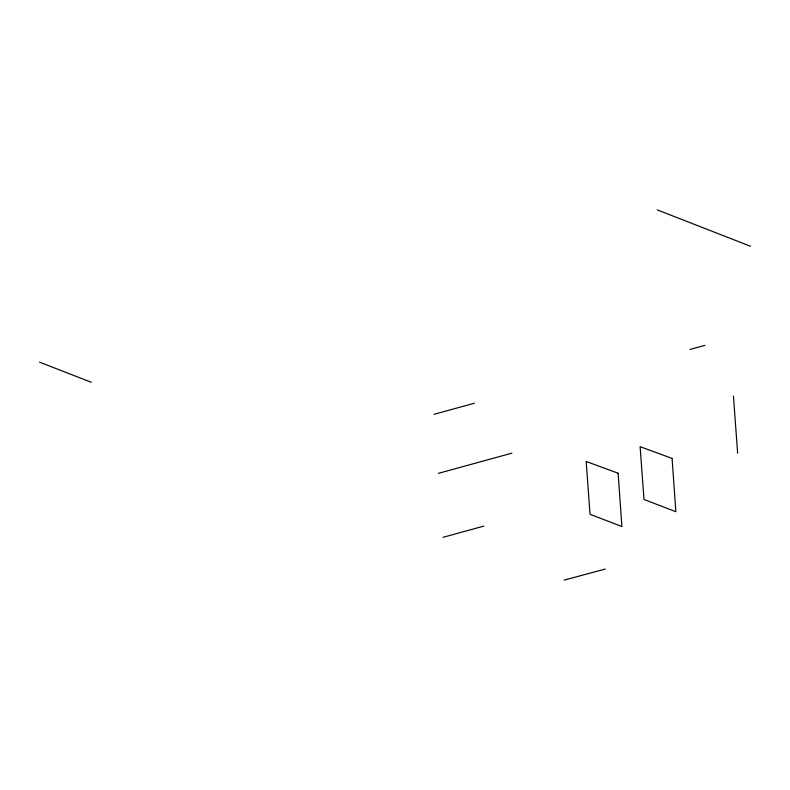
<?xml version="1.0" encoding="UTF-8"?>
<svg xmlns="http://www.w3.org/2000/svg" width="790" height="790" viewBox="0 0 790 790"><rect width="100%" height="100%" fill="white"/><g stroke="black" fill="none" stroke-linecap="round" stroke-linejoin="round"><path stroke-width="1.19" d="M434.036 414.316L474.336 403.246M690.006 349.466L704.947 345.368M438.371 473.358L511.91 453.164M443.072 537.299L483.934 526.081M564.09 580.127L605.229 569.057M657.24 209.873L750.5 246.263M39.5 362.116L91.314 382.291M733.446 396.027L737.633 453.144M672.083 458.417L640.117 446.656L643.998 499.478L675.845 511.703L672.083 458.417M618.126 473.23L586.16 461.469L590.041 514.3L621.888 526.525L618.126 473.23"/></g></svg>
